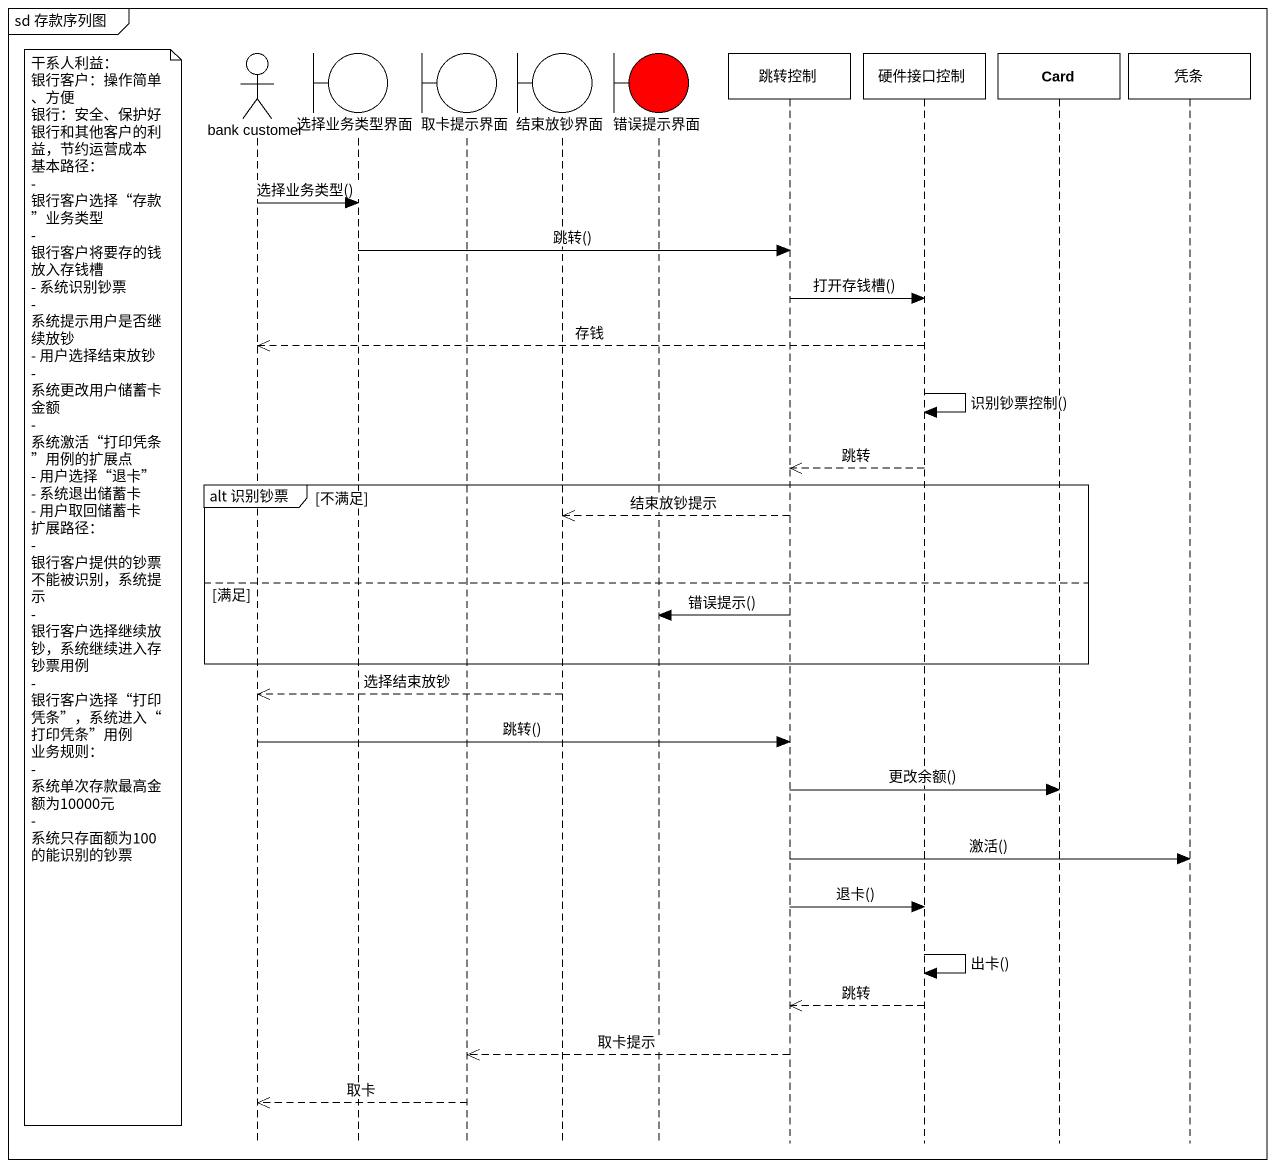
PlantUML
@startuml
mainframe sd 存款序列图
hide footbox
actor "bank customer" as bank_customer
boundary 选择业务类型界面
boundary 取卡提示界面
boundary 结束放钞界面
boundary 错误提示界面 #FF0000
participant 跳转控制
participant 硬件接口控制
participant "Card" as Card_
participant 凭条

bank_customer -> 选择业务类型界面 : 选择业务类型()
选择业务类型界面 -> 跳转控制 : 跳转()
跳转控制 -> 硬件接口控制 : 打开存钱槽()
硬件接口控制 -->> bank_customer : 存钱
硬件接口控制 -> 硬件接口控制 : 识别钞票控制()
硬件接口控制 -->> 跳转控制 : 跳转
group alt 识别钞票 [不满足]
  跳转控制 -->> 结束放钞界面 : 结束放钞提示
else 满足
  note left of bank_customer
    干系人利益：
    银行客户：操作简单、方便
    银行：安全、保护好银行和其他客户的利益，节约运营成本
    基本路径：
    - 银行客户选择“存款”业务类型
    - 银行客户将要存的钱放入存钱槽
    - 系统识别钞票
    - 系统提示用户是否继续放钞
    - 用户选择结束放钞
    - 系统更改用户储蓄卡金额
    - 系统激活“打印凭条”用例的扩展点
    - 用户选择“退卡”
    - 系统退出储蓄卡
    - 用户取回储蓄卡
    扩展路径：
    - 银行客户提供的钞票不能被识别，系统提示
    - 银行客户选择继续放钞，系统继续进入存钞票用例
    - 银行客户选择“打印凭条”，系统进入“打印凭条”用例
    业务规则：
    - 系统单次存款最高金额为10000元
    - 系统只存面额为100的能识别的钞票
  end note
  跳转控制 -> 错误提示界面 : 错误提示()
end
结束放钞界面 -->> bank_customer : 选择结束放钞
bank_customer -> 跳转控制 : 跳转()
跳转控制 -> Card_ : 更改余额()
跳转控制 -> 凭条 : 激活()
跳转控制 -> 硬件接口控制 : 退卡()
硬件接口控制 -> 硬件接口控制 : 出卡()
硬件接口控制 -->> 跳转控制 : 跳转
跳转控制 -->> 取卡提示界面 : 取卡提示
取卡提示界面 -->> bank_customer : 取卡
@enduml
